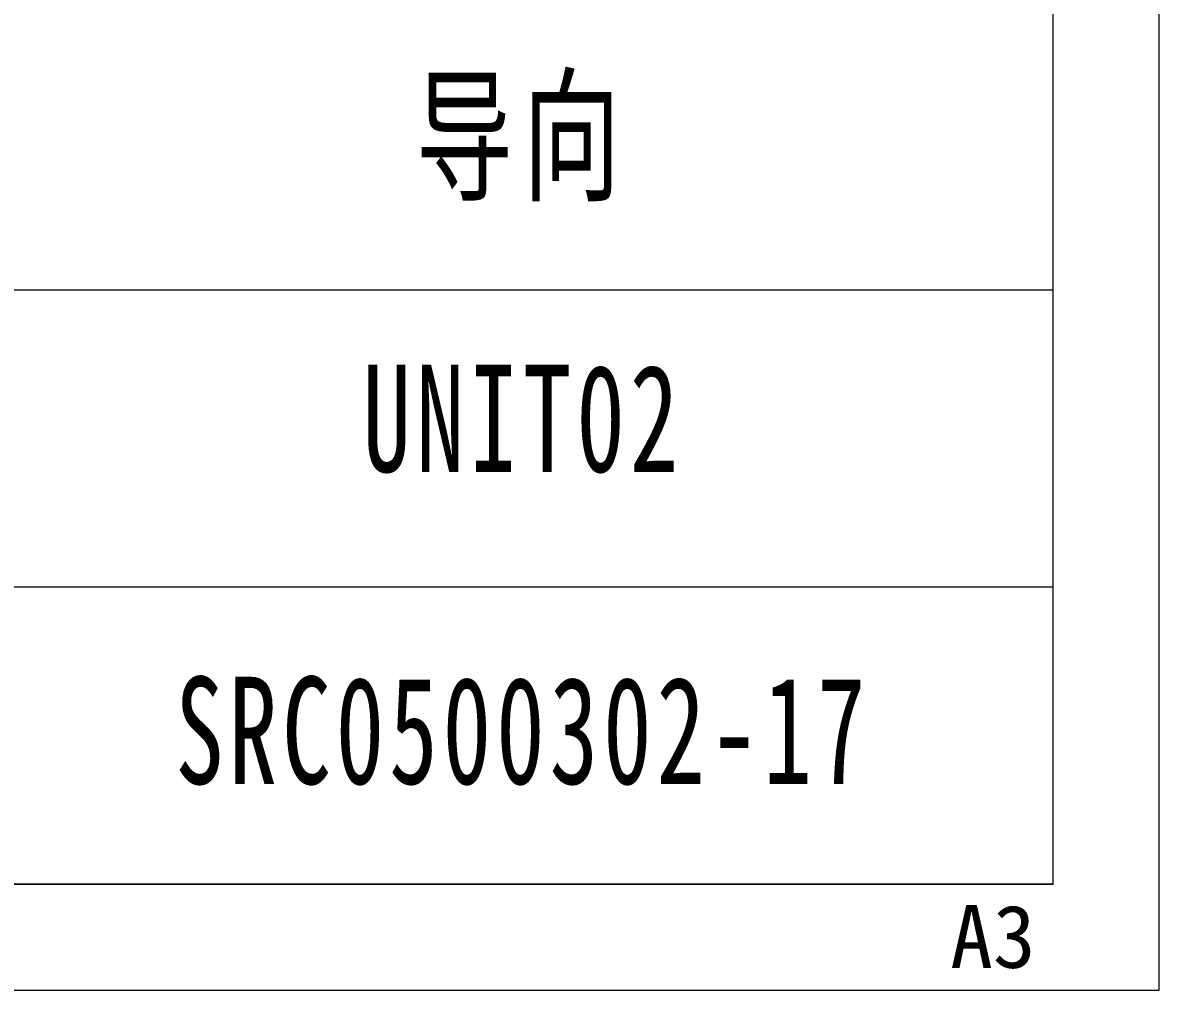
# Model space of a CAD drawing. Header units: millimetres. Extents: x -15766 to 80009, y -9701 to 15159.
# Drawn here: x -11702.4 to -11648.9, y 8886 to 8931.6 of the extents above; entities that cross this region are included whole.
import ezdxf

# ---------------------------------------------------------------- set-up
doc = ezdxf.new("R2010")
doc.units = ezdxf.units.MM
for name, color, linetype, lineweight in [('CDRAFT0', 7, 'Continuous', 18), ('title_frame', 7, 'Continuous', 18), ('尺寸线层', 3, 'Continuous', 18), ('粗实线层_1', 7, 'Continuous', 15)]:
    doc.layers.add(name, color=color, linetype=linetype, lineweight=lineweight)
doc.styles.add('STYLE1', font='')
doc.styles.add('标准', font='', dxfattribs={"width": 0.667})
doc.styles.get('STYLE1').set_extended_font_data('宋体')
doc.styles.get('标准').set_extended_font_data('宋体')

# ---------------------------------------------------------------- blocks, each defined once
blk = doc.blocks.new('*X1984')
at = {"layer": 'CDRAFT0'}
for p, q in [((420, 0), (420, 297)), ((0, 0), (420, 0))]:
    blk.add_line(p, q, dxfattribs=at)
at = {"layer": '粗实线层_1'}
for p, q in [((415, 5), (415, 292)), ((25, 5), (415, 5))]:
    blk.add_line(p, q, dxfattribs=at)

msp = doc.modelspace()

# ---------------------------------------------------------------- linework, layer by layer
at = {"layer": '粗实线层_1'}
for p, q in [((-11653.87578, 8890.97315), (-11653.87578, 8946.97315)), ((-11653.87578, 8918.97315), (-11703.87578, 8918.97315)), ((-11653.87578, 8904.97315), (-11703.87578, 8904.97315)), ((-11653.87578, 8890.97315), (-11833.87578, 8890.97315))]:
    msp.add_line(p, q, dxfattribs=at)

# ---------------------------------------------------------------- block references
at = {"layer": 'title_frame'}
msp.add_blockref('*X1984', (-12068.87578, 8885.97315), dxfattribs=at)

# ---------------------------------------------------------------- texts
at = {"layer": 'title_frame', "color": 3, "insert": (-11658.73022, 8886.97963), "char_height": 2.958904, "width": 5.8684932, "attachment_point": 7, "style": 'STYLE1'}
msp.add_mtext('A3', dxfattribs=at)
at = {"layer": '尺寸线层', "attachment_point": 5, "line_spacing_factor": 1.15057, "style": '标准'}
for s, insert, char_height, width in [('{\\T1.1;导向}', (-11678.87578, 8925.95389), 5.050306, 29.4580043), ('{\\T1.1;UNIT02}', (-11678.87578, 8912.88685), 5.0503058, 29.4580043), ('{\\T1.1;SRC0500302-17}', (-11678.87578, 8898.18087), 5.0503058, 29.3737905)]:
    msp.add_mtext(s, dxfattribs=dict(at, insert=insert, char_height=char_height, width=width))

doc.saveas('drawing.dxf')
